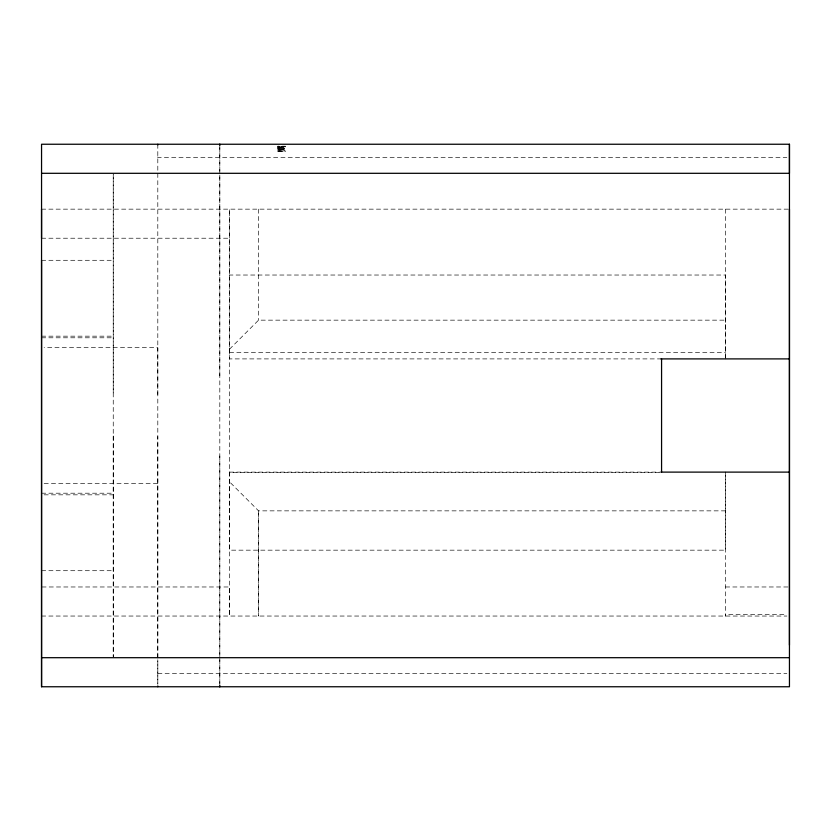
<?xml version="1.0" encoding="UTF-8"?>
<svg xmlns="http://www.w3.org/2000/svg" width="831" height="831" viewBox="0 0 831 831"><rect width="100%" height="100%" fill="white"/><g stroke="black" fill="none" stroke-linecap="round" stroke-linejoin="round"><path stroke-width="0.62" stroke-dasharray="4.16 3.12" d="M113.245 435.953L113.245 656.698L113.245 174.448L113.245 395.047M157.807 683.414L157.807 659.741M157.807 657.196L157.807 436.452M157.807 394.548L157.807 347.68L44.136 347.68M157.807 156.841L157.807 157.547L786.853 157.547M219.81 683.414L219.81 174.448L219.81 377.617M219.81 656.698L219.81 453.383M219.81 171.259L219.81 145.072M279.673 147.596L284.628 147.544M725.515 357.61L725.515 275.03L229.491 275.03M279.673 148.282L279.964 146.848M229.491 349.217L258.555 320.153L725.515 320.153M285.272 146.588L277.793 146.848L285.272 146.848L285.272 146.194L277.793 146.194L277.793 151.616L285.272 151.616L285.272 150.91L277.793 150.91L279.673 150.91L279.673 146.848L279.673 150.245L284.628 150.255M277.793 147.139L279.673 147.139M279.964 147.991L284.628 147.991L284.628 146.848L284.628 148.385M277.793 148.23L278.956 148.23M279.673 148.385L284.628 148.313M277.793 149.59L278.956 149.59M279.673 149.476L284.628 149.476L284.628 150.91M279.673 149.57L284.628 149.86M277.793 151.232L285.272 151.232M41.55 209.152L789.45 209.152M41.55 238.217L229.491 238.217M41.55 260.29L113.245 260.29M41.55 336.171L113.245 336.171M41.55 337.791L113.245 337.791M229.491 352.531L725.515 352.531M661.569 358.899L229.491 358.899L229.491 209.152L229.491 616.041L229.491 586.977L41.55 586.977M229.491 472.112L659.461 472.112M659.461 472.662L229.491 472.662L229.491 550.164L725.515 550.164L725.515 472.112L725.515 616.041L725.515 614.41L786.895 614.41M44.136 483.31L157.807 483.32M41.55 493.199L113.245 493.209M44.116 494.829L113.245 494.829M725.515 510.857L258.555 510.857L229.491 481.793M41.55 570.71L113.245 570.71M725.515 586.977L789.45 586.977M41.55 616.041L786.895 616.041M157.807 673.359L786.853 673.359M725.515 209.152L725.515 358.899M279.964 149.86L279.964 150.91M278.956 146.194L278.956 151.616M258.555 209.152L258.555 320.153M219.81 147.575L219.81 173.804M219.81 659.741L219.81 685.918M157.807 144.241L157.807 684.318M258.576 510.857L258.555 616.041L258.555 510.857M283.994 148.385L283.994 149.476L283.994 148.385"/><path stroke-width="1.25" d="M789.45 209.152L789.45 686.759L41.55 686.759L41.55 144.241L789.45 144.241L789.45 173.305L41.55 173.305M157.807 686.759L157.807 685.918M661.569 472.112L661.569 358.899M789.45 645.105L789.45 144.241M660.759 358.899L789.45 358.899M660.759 472.112L789.45 472.112M41.55 657.695L789.45 657.695M157.807 144.241L157.807 145.072M41.55 209.152L41.55 238.217M41.55 260.29L41.55 686.759M219.81 685.918L219.81 686.759L219.81 685.918M219.81 144.241L219.81 145.072L219.81 144.241"/></g></svg>
